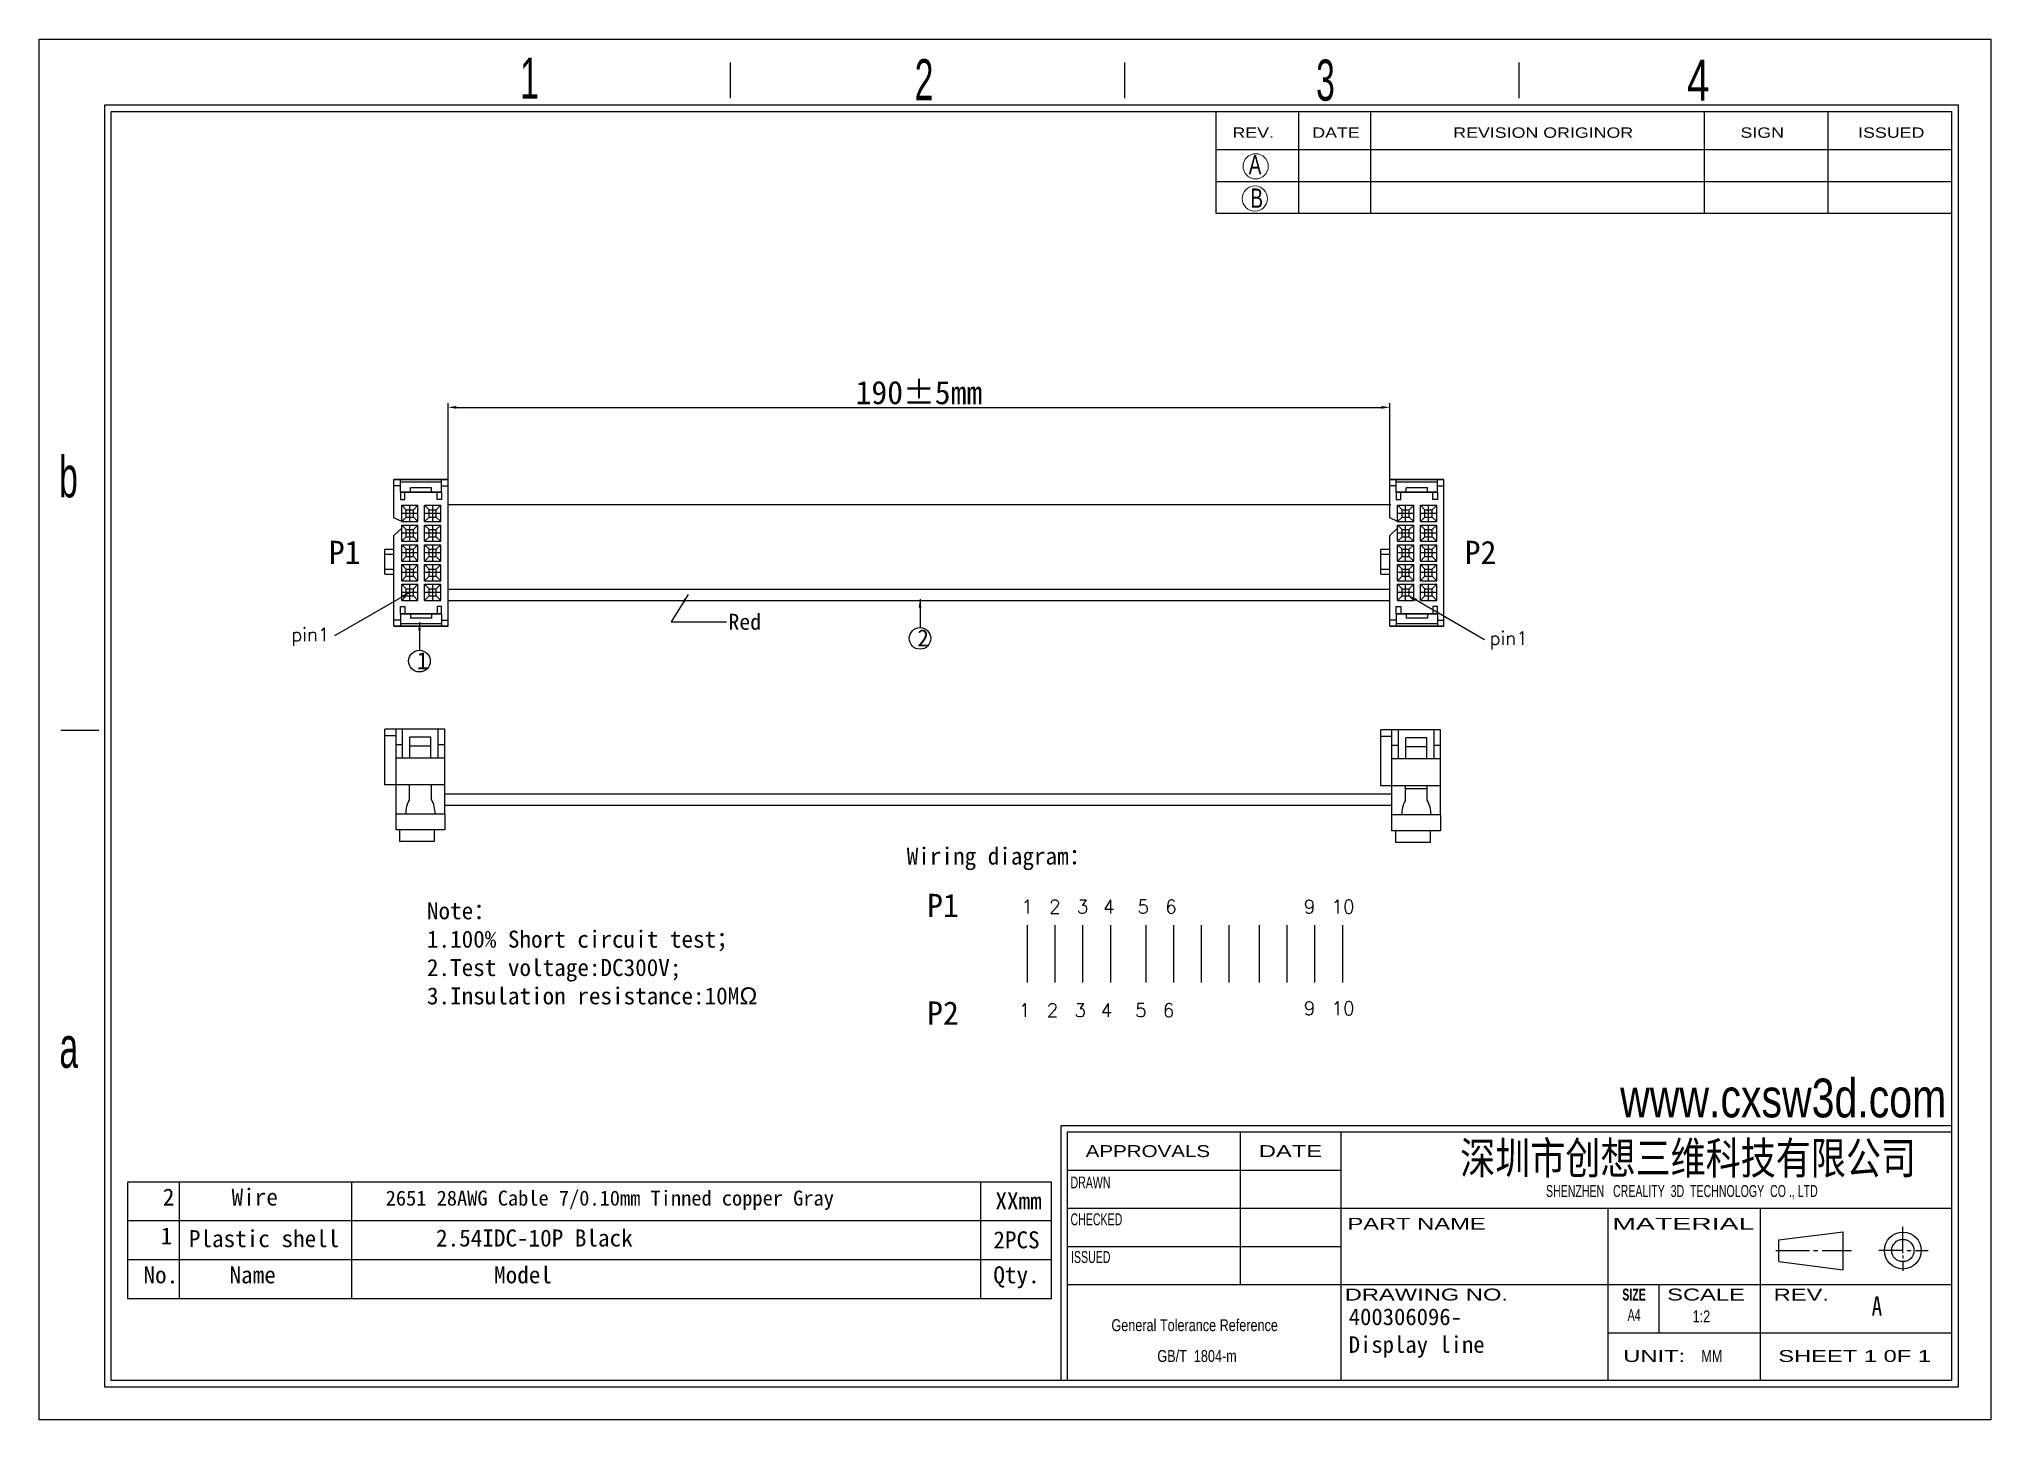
# Model space of a CAD drawing. Header units: millimetres. Extents: x 5352 to 5938, y -3046 to -2632.
import ezdxf

# ---------------------------------------------------------------- set-up
doc = ezdxf.new("R2010")
doc.units = ezdxf.units.MM
doc.header["$LTSCALE"] = 0.2
doc.layers.add('SLD-0', color=179, linetype='Continuous')
doc.styles.add('ROMANS', font='romans.shx')
doc.styles.add('SLDTEXTSTYLE0', font='arial.ttf', dxfattribs={"width": 0.7584})
doc.styles.add('SLDTEXTSTYLE1', font='arial.ttf', dxfattribs={"width": 0.63516})
doc.styles.add('SLDTEXTSTYLE2', font='GOTHIC.TTF', dxfattribs={"width": 0.7304})
doc.styles.add('SLDTEXTSTYLE3', font='GOTHIC.TTF', dxfattribs={"width": 0.61171})
doc.styles.add('SLDTEXTSTYLE4', font='arialbd.ttf', dxfattribs={"width": 0.63516})
doc.styles.add('SLDTEXTSTYLE5', font='arial.ttf', dxfattribs={"width": 1.422})
doc.styles.add('SLDTEXTSTYLE6', font='arial.ttf', dxfattribs={"width": 1.2324})
doc.styles.add('SLDTEXTSTYLE7', font='arial.ttf', dxfattribs={"width": 1.7064})
doc.styles.add('SLDTEXTSTYLE8', font='', dxfattribs={"width": 0.8, "bigfont": 'bigfont'})
doc.styles.add('SLDTEXTSTYLE9', font='', dxfattribs={"width": 0.8})
doc.styles.get("Standard").update_dxf_attribs({"font": ''})
doc.styles.get('SLDTEXTSTYLE8').set_extended_font_data('宋体', bold=True)
doc.styles.get('SLDTEXTSTYLE9').set_extended_font_data('宋体')
doc.styles.get('Standard').set_extended_font_data('SimSun')
doc.dimstyles.new('ISO-25', dxfattribs={"dimtxt": 4, "dimasz": 2.5, "dimexe": 1.25, "dimexo": 0.625, "dimtad": 1, "dimdsep": 46, "dimtxsty": 'Standard', "dimcen": 4, "dimadec": 0, "dimazin": 0, "dimtfac": 1, "dimtmove": 0, "dimatfit": 3, "dimfxl": 0, "dimarcsym": 0})

# ---------------------------------------------------------------- blocks, each defined once
blk = doc.blocks.new('SW_NOTE_0')
at = {"layer": 'SLD-0', "color": 0, "char_height": 3.5853, "attachment_point": 2, "style": 'SLDTEXTSTYLE0'}
for s, insert in [('General Tolerance Reference ', (26.04, 4.62)), (' GB/T  1804-m', (26.22, -4.64))]:
    blk.add_mtext(s, dxfattribs=dict(at, insert=insert))
blk = doc.blocks.new('*D3')
at = {"color": 0, "lineweight": -2}
for p, q in [((5474.54, -2770.88), (5474.54, -2741.07)), ((5477.04, -2742.32), (5755.04, -2742.32)), ((5757.54, -2770.88), (5757.54, -2741.07))]:
    blk.add_line(p, q, dxfattribs=at)
at = {"color": 0}
for points in [[(5477.04, -2741.9), (5477.04, -2742.74), (5474.54, -2742.32)], [(5755.04, -2741.9), (5755.04, -2742.74), (5757.54, -2742.32)]]:
    blk.add_solid(points, dxfattribs=at)
at = {"layer": 'Defpoints', "color": 0}
for p in [(5757.54, -2742.32), (5474.54, -2771.51), (5757.54, -2771.51)]:
    blk.add_point(p, dxfattribs=at)
at = {"color": 0, "insert": (5616.04, -2737.92), "char_height": 7, "attachment_point": 5}
blk.add_mtext('190±5mm', dxfattribs=at)

msp = doc.modelspace()

# ---------------------------------------------------------------- linework, layer by layer
at = {"lineweight": -2}
for p, q in [((5458.264, -2764.024), (5474.539, -2764.024)), ((5458.264, -2764.024), (5474.539, -2764.024)), ((5474.539, -2764.024), (5458.264, -2764.024)), ((5460.203, -2765.919), (5458.264, -2765.919)), ((5460.203, -2767.808), (5460.203, -2764.024)), ((5472.599, -2764.797), (5460.203, -2764.797)), ((5460.203, -2767.808), (5460.203, -2770.003)), ((5472.599, -2767.808), (5460.203, -2767.808)), ((5460.203, -2767.808), (5472.599, -2767.808)), ((5461.56, -2770.003), (5461.56, -2767.808)), ((5463.211, -2767.808), (5463.211, -2766.451)), ((5469.592, -2766.451), (5463.211, -2766.451)), ((5469.592, -2767.808), (5469.592, -2766.451)), ((5471.243, -2770.003), (5471.243, -2767.808)), ((5472.599, -2767.808), (5472.599, -2764.024)), ((5472.599, -2765.919), (5474.539, -2765.919)), ((5472.599, -2767.808), (5472.599, -2770.003)), ((5757.537, -2764.024), (5773.811, -2764.024)), ((5757.537, -2764.024), (5773.811, -2764.024)), ((5773.811, -2764.024), (5757.537, -2764.024)), ((5759.476, -2765.919), (5757.537, -2765.919)), ((5759.476, -2767.808), (5759.476, -2764.024)), ((5771.872, -2764.797), (5759.476, -2764.797)), ((5759.476, -2767.808), (5759.476, -2770.003)), ((5771.872, -2767.808), (5759.476, -2767.808)), ((5759.476, -2767.808), (5771.872, -2767.808)), ((5760.832, -2770.003), (5760.832, -2767.808)), ((5762.483, -2767.808), (5762.483, -2766.451)), ((5768.865, -2766.451), (5762.483, -2766.451)), ((5768.865, -2767.808), (5768.865, -2766.451)), ((5770.516, -2770.003), (5770.516, -2767.808)), ((5771.872, -2767.808), (5771.872, -2764.024)), ((5771.872, -2765.919), (5773.811, -2765.919)), ((5771.872, -2767.808), (5771.872, -2770.003)), ((5460.203, -2770.003), (5461.56, -2770.003)), ((5460.597, -2776.618), (5460.597, -2771.734)), ((5460.597, -2771.734), (5465.479, -2771.734)), ((5461.953, -2773.09), (5460.597, -2771.734)), ((5465.479, -2774.175), (5460.597, -2774.175)), ((5461.953, -2775.26), (5461.953, -2773.09)), ((5461.953, -2773.09), (5464.123, -2773.09)), ((5463.038, -2776.616), (5463.038, -2771.734)), ((5464.123, -2773.09), (5465.479, -2771.734)), ((5464.123, -2775.26), (5464.123, -2773.09)), ((5465.479, -2776.616), (5465.479, -2771.734)), ((5467.486, -2776.618), (5467.486, -2771.734)), ((5467.486, -2771.734), (5472.369, -2771.734)), ((5468.843, -2773.09), (5467.486, -2771.734)), ((5472.369, -2774.175), (5467.486, -2774.175)), ((5468.843, -2775.26), (5468.843, -2773.09)), ((5468.843, -2773.09), (5471.013, -2773.09)), ((5469.928, -2776.616), (5469.928, -2771.734)), ((5471.013, -2773.09), (5472.369, -2771.734)), ((5471.013, -2775.26), (5471.013, -2773.09)), ((5472.599, -2770.003), (5471.243, -2770.003)), ((5472.369, -2776.616), (5472.369, -2771.734)), ((5474.539, -2771.508), (5589.589, -2771.508)), ((5528.22, -2771.508), (5679.705, -2771.508)), ((5589.589, -2771.508), (5757.811, -2771.508)), ((5759.476, -2770.003), (5760.832, -2770.003)), ((5759.869, -2776.618), (5759.869, -2771.734)), ((5759.869, -2771.734), (5764.752, -2771.734)), ((5761.226, -2773.09), (5759.869, -2771.734)), ((5764.752, -2774.175), (5759.869, -2774.175)), ((5761.226, -2775.26), (5761.226, -2773.09)), ((5761.226, -2773.09), (5763.396, -2773.09)), ((5762.311, -2776.616), (5762.311, -2771.734)), ((5763.396, -2773.09), (5764.752, -2771.734)), ((5763.396, -2775.26), (5763.396, -2773.09)), ((5764.752, -2776.616), (5764.752, -2771.734)), ((5766.759, -2776.618), (5766.759, -2771.734)), ((5766.759, -2771.734), (5771.641, -2771.734)), ((5768.115, -2773.09), (5766.759, -2771.734)), ((5771.641, -2774.175), (5766.759, -2774.175)), ((5768.115, -2775.26), (5768.115, -2773.09)), ((5768.115, -2773.09), (5770.285, -2773.09)), ((5769.2, -2776.616), (5769.2, -2771.734)), ((5770.285, -2773.09), (5771.641, -2771.734)), ((5770.285, -2775.26), (5770.285, -2773.09)), ((5771.872, -2770.003), (5770.516, -2770.003)), ((5771.641, -2776.616), (5771.641, -2771.734)), ((5460.597, -2776.616), (5458.264, -2775.485)), ((5460.597, -2778.624), (5458.264, -2780.784)), ((5461.953, -2775.26), (5460.597, -2776.616)), ((5460.597, -2776.616), (5460.597, -2775.654)), ((5460.597, -2776.616), (5465.479, -2776.616)), ((5460.597, -2782.546), (5460.597, -2777.662)), ((5460.597, -2777.662), (5465.479, -2777.662)), ((5461.953, -2779.018), (5460.597, -2777.662)), ((5465.479, -2780.103), (5460.597, -2780.103)), ((5461.953, -2775.26), (5464.123, -2775.26)), ((5461.953, -2781.188), (5461.953, -2779.018)), ((5461.953, -2779.018), (5464.123, -2779.018)), ((5463.038, -2782.544), (5463.038, -2777.662)), ((5464.123, -2775.26), (5465.479, -2776.616)), ((5464.123, -2779.018), (5465.479, -2777.662)), ((5464.123, -2781.188), (5464.123, -2779.018)), ((5465.479, -2782.544), (5465.479, -2777.662)), ((5468.843, -2775.26), (5467.486, -2776.616)), ((5467.486, -2776.616), (5472.369, -2776.616)), ((5467.486, -2782.546), (5467.486, -2777.662)), ((5467.486, -2777.662), (5472.369, -2777.662)), ((5468.843, -2779.018), (5467.486, -2777.662)), ((5472.369, -2780.103), (5467.486, -2780.103)), ((5468.843, -2775.26), (5471.013, -2775.26)), ((5468.843, -2781.188), (5468.843, -2779.018)), ((5468.843, -2779.018), (5471.013, -2779.018)), ((5469.928, -2782.544), (5469.928, -2777.662)), ((5471.013, -2775.26), (5472.369, -2776.616)), ((5471.013, -2779.018), (5472.369, -2777.662)), ((5471.013, -2781.188), (5471.013, -2779.018)), ((5472.369, -2782.544), (5472.369, -2777.662)), ((5759.869, -2776.616), (5757.537, -2775.485)), ((5759.869, -2778.624), (5757.537, -2780.784)), ((5761.226, -2775.26), (5759.869, -2776.616)), ((5759.869, -2776.616), (5759.869, -2775.654)), ((5759.869, -2776.616), (5764.752, -2776.616)), ((5759.869, -2782.546), (5759.869, -2777.662)), ((5759.869, -2777.662), (5764.752, -2777.662)), ((5761.226, -2779.018), (5759.869, -2777.662)), ((5764.752, -2780.103), (5759.869, -2780.103)), ((5761.226, -2775.26), (5763.396, -2775.26)), ((5761.226, -2781.188), (5761.226, -2779.018)), ((5761.226, -2779.018), (5763.396, -2779.018)), ((5762.311, -2782.544), (5762.311, -2777.662)), ((5763.396, -2775.26), (5764.752, -2776.616)), ((5763.396, -2779.018), (5764.752, -2777.662)), ((5763.396, -2781.188), (5763.396, -2779.018)), ((5764.752, -2782.544), (5764.752, -2777.662)), ((5768.115, -2775.26), (5766.759, -2776.616)), ((5766.759, -2776.616), (5771.641, -2776.616)), ((5766.759, -2782.546), (5766.759, -2777.662)), ((5766.759, -2777.662), (5771.641, -2777.662)), ((5768.115, -2779.018), (5766.759, -2777.662)), ((5771.641, -2780.103), (5766.759, -2780.103)), ((5768.115, -2775.26), (5770.285, -2775.26)), ((5768.115, -2781.188), (5768.115, -2779.018)), ((5768.115, -2779.018), (5770.285, -2779.018)), ((5769.2, -2782.544), (5769.2, -2777.662)), ((5770.285, -2775.26), (5771.641, -2776.616)), ((5770.285, -2779.018), (5771.641, -2777.662)), ((5770.285, -2781.188), (5770.285, -2779.018)), ((5771.641, -2782.544), (5771.641, -2777.662)), ((5455.57, -2784.91), (5458.264, -2784.91)), ((5461.953, -2781.188), (5460.597, -2782.544)), ((5460.597, -2782.544), (5465.479, -2782.544)), ((5460.597, -2788.474), (5460.597, -2783.589)), ((5460.597, -2783.589), (5465.479, -2783.589)), ((5461.953, -2784.946), (5460.597, -2783.589)), ((5465.479, -2786.031), (5460.597, -2786.031)), ((5461.953, -2781.188), (5464.123, -2781.188)), ((5461.953, -2787.116), (5461.953, -2784.946)), ((5461.953, -2784.946), (5464.123, -2784.946)), ((5463.038, -2788.472), (5463.038, -2783.589)), ((5464.123, -2781.188), (5465.479, -2782.544)), ((5464.123, -2784.946), (5465.479, -2783.589)), ((5464.123, -2787.116), (5464.123, -2784.946)), ((5465.479, -2788.472), (5465.479, -2783.589)), ((5468.843, -2781.188), (5467.486, -2782.544)), ((5467.486, -2782.544), (5472.369, -2782.544)), ((5467.486, -2788.474), (5467.486, -2783.589)), ((5467.486, -2783.589), (5472.369, -2783.589)), ((5468.843, -2784.946), (5467.486, -2783.589)), ((5472.369, -2786.031), (5467.486, -2786.031)), ((5468.843, -2781.188), (5471.013, -2781.188)), ((5468.843, -2787.116), (5468.843, -2784.946)), ((5468.843, -2784.946), (5471.013, -2784.946)), ((5469.928, -2788.472), (5469.928, -2783.589)), ((5471.013, -2781.188), (5472.369, -2782.544)), ((5471.013, -2784.946), (5472.369, -2783.589)), ((5471.013, -2787.116), (5471.013, -2784.946)), ((5472.369, -2788.472), (5472.369, -2783.589)), ((5754.843, -2784.91), (5757.537, -2784.91)), ((5761.226, -2781.188), (5759.869, -2782.544)), ((5759.869, -2782.544), (5764.752, -2782.544)), ((5759.869, -2788.474), (5759.869, -2783.589)), ((5759.869, -2783.589), (5764.752, -2783.589)), ((5761.226, -2784.946), (5759.869, -2783.589)), ((5764.752, -2786.031), (5759.869, -2786.031)), ((5761.226, -2781.188), (5763.396, -2781.188)), ((5761.226, -2787.116), (5761.226, -2784.946)), ((5761.226, -2784.946), (5763.396, -2784.946)), ((5762.311, -2788.472), (5762.311, -2783.589)), ((5763.396, -2781.188), (5764.752, -2782.544)), ((5763.396, -2784.946), (5764.752, -2783.589)), ((5763.396, -2787.116), (5763.396, -2784.946)), ((5764.752, -2788.472), (5764.752, -2783.589)), ((5768.115, -2781.188), (5766.759, -2782.544)), ((5766.759, -2782.544), (5771.641, -2782.544)), ((5766.759, -2788.474), (5766.759, -2783.589)), ((5766.759, -2783.589), (5771.641, -2783.589)), ((5768.115, -2784.946), (5766.759, -2783.589)), ((5771.641, -2786.031), (5766.759, -2786.031)), ((5768.115, -2781.188), (5770.285, -2781.188)), ((5768.115, -2787.116), (5768.115, -2784.946)), ((5768.115, -2784.946), (5770.285, -2784.946)), ((5769.2, -2788.472), (5769.2, -2783.589)), ((5770.285, -2781.188), (5771.641, -2782.544)), ((5770.285, -2784.946), (5771.641, -2783.589)), ((5770.285, -2787.116), (5770.285, -2784.946)), ((5771.641, -2788.472), (5771.641, -2783.589)), ((5455.57, -2786.394), (5458.264, -2786.394)), ((5455.57, -2790.914), (5458.264, -2790.914)), ((5461.953, -2787.116), (5460.597, -2788.472)), ((5460.597, -2788.472), (5465.479, -2788.472)), ((5460.597, -2794.401), (5460.597, -2789.517)), ((5460.597, -2789.517), (5465.479, -2789.517)), ((5461.953, -2790.873), (5460.597, -2789.517)), ((5465.479, -2791.958), (5460.597, -2791.958)), ((5461.953, -2787.116), (5464.123, -2787.116)), ((5461.953, -2793.043), (5461.953, -2790.873)), ((5461.953, -2790.873), (5464.123, -2790.873)), ((5463.038, -2794.4), (5463.038, -2789.517)), ((5464.123, -2787.116), (5465.479, -2788.472)), ((5464.123, -2790.873), (5465.479, -2789.517)), ((5464.123, -2793.043), (5464.123, -2790.873)), ((5465.479, -2794.4), (5465.479, -2789.517)), ((5468.843, -2787.116), (5467.486, -2788.472)), ((5467.486, -2788.472), (5472.369, -2788.472)), ((5467.486, -2794.401), (5467.486, -2789.517)), ((5467.486, -2789.517), (5472.369, -2789.517)), ((5468.843, -2790.873), (5467.486, -2789.517)), ((5472.369, -2791.958), (5467.486, -2791.958)), ((5468.843, -2787.116), (5471.013, -2787.116)), ((5468.843, -2793.043), (5468.843, -2790.873)), ((5468.843, -2790.873), (5471.013, -2790.873)), ((5469.928, -2794.4), (5469.928, -2789.517)), ((5471.013, -2787.116), (5472.369, -2788.472)), ((5471.013, -2790.873), (5472.369, -2789.517)), ((5471.013, -2793.043), (5471.013, -2790.873)), ((5472.369, -2794.4), (5472.369, -2789.517)), ((5754.843, -2786.394), (5757.537, -2786.394)), ((5754.843, -2790.914), (5757.537, -2790.914)), ((5761.226, -2787.116), (5759.869, -2788.472)), ((5759.869, -2788.472), (5764.752, -2788.472)), ((5759.869, -2794.401), (5759.869, -2789.517)), ((5759.869, -2789.517), (5764.752, -2789.517)), ((5761.226, -2790.873), (5759.869, -2789.517)), ((5764.752, -2791.958), (5759.869, -2791.958)), ((5761.226, -2787.116), (5763.396, -2787.116)), ((5761.226, -2793.043), (5761.226, -2790.873)), ((5761.226, -2790.873), (5763.396, -2790.873)), ((5762.311, -2794.4), (5762.311, -2789.517)), ((5763.396, -2787.116), (5764.752, -2788.472)), ((5763.396, -2790.873), (5764.752, -2789.517)), ((5763.396, -2793.043), (5763.396, -2790.873)), ((5764.752, -2794.4), (5764.752, -2789.517)), ((5768.115, -2787.116), (5766.759, -2788.472)), ((5766.759, -2788.472), (5771.641, -2788.472)), ((5766.759, -2794.401), (5766.759, -2789.517)), ((5766.759, -2789.517), (5771.641, -2789.517)), ((5768.115, -2790.873), (5766.759, -2789.517)), ((5771.641, -2791.958), (5766.759, -2791.958)), ((5768.115, -2787.116), (5770.285, -2787.116)), ((5768.115, -2793.043), (5768.115, -2790.873)), ((5768.115, -2790.873), (5770.285, -2790.873)), ((5769.2, -2794.4), (5769.2, -2789.517)), ((5770.285, -2787.116), (5771.641, -2788.472)), ((5770.285, -2790.873), (5771.641, -2789.517)), ((5770.285, -2793.043), (5770.285, -2790.873)), ((5771.641, -2794.4), (5771.641, -2789.517)), ((5455.57, -2792.399), (5458.264, -2792.399)), ((5461.953, -2793.043), (5460.597, -2794.4)), ((5460.597, -2794.4), (5465.479, -2794.4)), ((5460.597, -2800.329), (5460.597, -2795.445)), ((5460.597, -2795.445), (5465.479, -2795.445)), ((5461.953, -2796.801), (5460.597, -2795.445)), ((5465.479, -2797.886), (5460.597, -2797.886)), ((5461.953, -2793.043), (5464.123, -2793.043)), ((5461.953, -2798.971), (5461.953, -2796.801)), ((5461.953, -2796.801), (5464.123, -2796.801)), ((5463.038, -2800.327), (5463.038, -2795.445)), ((5464.123, -2793.043), (5465.479, -2794.4)), ((5464.123, -2796.801), (5465.479, -2795.445)), ((5464.123, -2798.971), (5464.123, -2796.801)), ((5465.479, -2800.327), (5465.479, -2795.445)), ((5468.843, -2793.043), (5467.486, -2794.4)), ((5467.486, -2794.4), (5472.369, -2794.4)), ((5467.486, -2800.329), (5467.486, -2795.445)), ((5467.486, -2795.445), (5472.369, -2795.445)), ((5468.843, -2796.801), (5467.486, -2795.445)), ((5472.369, -2797.886), (5467.486, -2797.886)), ((5468.843, -2793.043), (5471.013, -2793.043)), ((5468.843, -2798.971), (5468.843, -2796.801)), ((5468.843, -2796.801), (5471.013, -2796.801)), ((5469.928, -2800.327), (5469.928, -2795.445)), ((5471.013, -2793.043), (5472.369, -2794.4)), ((5471.013, -2796.801), (5472.369, -2795.445)), ((5471.013, -2798.971), (5471.013, -2796.801)), ((5472.369, -2800.327), (5472.369, -2795.445)), ((5474.539, -2796.95), (5590.225, -2796.95)), ((5590.225, -2796.95), (5757.537, -2796.95)), ((5754.843, -2792.399), (5757.537, -2792.399)), ((5761.226, -2793.043), (5759.869, -2794.4)), ((5759.869, -2794.4), (5764.752, -2794.4)), ((5759.869, -2800.329), (5759.869, -2795.445)), ((5759.869, -2795.445), (5764.752, -2795.445)), ((5761.226, -2796.801), (5759.869, -2795.445)), ((5764.752, -2797.886), (5759.869, -2797.886)), ((5761.226, -2793.043), (5763.396, -2793.043)), ((5761.226, -2798.971), (5761.226, -2796.801)), ((5761.226, -2796.801), (5763.396, -2796.801)), ((5762.311, -2800.327), (5762.311, -2795.445)), ((5763.396, -2793.043), (5764.752, -2794.4)), ((5763.396, -2796.801), (5764.752, -2795.445)), ((5763.396, -2798.971), (5763.396, -2796.801)), ((5764.752, -2800.327), (5764.752, -2795.445)), ((5768.115, -2793.043), (5766.759, -2794.4)), ((5766.759, -2794.4), (5771.641, -2794.4)), ((5766.759, -2800.329), (5766.759, -2795.445)), ((5766.759, -2795.445), (5771.641, -2795.445)), ((5768.115, -2796.801), (5766.759, -2795.445)), ((5771.641, -2797.886), (5766.759, -2797.886)), ((5768.115, -2793.043), (5770.285, -2793.043)), ((5768.115, -2798.971), (5768.115, -2796.801)), ((5768.115, -2796.801), (5770.285, -2796.801)), ((5769.2, -2800.327), (5769.2, -2795.445)), ((5770.285, -2793.043), (5771.641, -2794.4)), ((5770.285, -2796.801), (5771.641, -2795.445)), ((5770.285, -2798.971), (5770.285, -2796.801)), ((5771.641, -2800.327), (5771.641, -2795.445)), ((5460.203, -2804.306), (5460.203, -2802.111)), ((5460.203, -2802.111), (5461.56, -2802.111)), ((5461.953, -2798.971), (5460.597, -2800.327)), ((5460.597, -2800.327), (5465.479, -2800.327)), ((5461.56, -2802.111), (5461.56, -2804.306)), ((5461.953, -2798.971), (5464.123, -2798.971)), ((5464.123, -2798.971), (5465.479, -2800.327)), ((5468.843, -2798.971), (5467.486, -2800.327)), ((5467.486, -2800.327), (5472.369, -2800.327)), ((5468.843, -2798.971), (5471.013, -2798.971)), ((5471.013, -2798.971), (5472.369, -2800.327)), ((5471.243, -2802.111), (5471.243, -2804.306)), ((5472.599, -2802.111), (5471.243, -2802.111)), ((5472.599, -2804.306), (5472.599, -2802.111)), ((5474.539, -2800.342), (5757.537, -2800.342)), ((5759.476, -2804.306), (5759.476, -2802.111)), ((5759.476, -2802.111), (5760.832, -2802.111)), ((5761.226, -2798.971), (5759.869, -2800.327)), ((5759.869, -2800.327), (5764.752, -2800.327)), ((5760.832, -2802.111), (5760.832, -2804.306)), ((5761.226, -2798.971), (5763.396, -2798.971)), ((5763.396, -2798.971), (5764.752, -2800.327)), ((5768.115, -2798.971), (5766.759, -2800.327)), ((5766.759, -2800.327), (5771.641, -2800.327)), ((5768.115, -2798.971), (5770.285, -2798.971)), ((5770.285, -2798.971), (5771.641, -2800.327)), ((5770.516, -2802.111), (5770.516, -2804.306)), ((5771.872, -2802.111), (5770.516, -2802.111)), ((5771.872, -2804.306), (5771.872, -2802.111)), ((5460.203, -2806.195), (5458.264, -2806.195)), ((5458.264, -2808.09), (5474.539, -2808.09)), ((5474.539, -2808.09), (5458.264, -2808.09)), ((5458.982, -2808.09), (5474.539, -2808.09)), ((5474.539, -2808.09), (5458.982, -2808.09)), ((5460.203, -2804.306), (5460.203, -2808.09)), ((5472.599, -2804.306), (5460.203, -2804.306)), ((5460.203, -2804.306), (5472.599, -2804.306)), ((5472.599, -2807.317), (5460.203, -2807.317)), ((5463.211, -2804.306), (5463.211, -2805.662)), ((5469.592, -2805.662), (5463.211, -2805.662)), ((5469.592, -2804.306), (5469.592, -2805.662)), ((5472.599, -2804.306), (5472.599, -2808.09)), ((5472.599, -2806.195), (5474.539, -2806.195)), ((5759.476, -2806.195), (5757.537, -2806.195)), ((5757.537, -2808.09), (5773.811, -2808.09)), ((5773.811, -2808.09), (5757.537, -2808.09)), ((5758.255, -2808.09), (5773.811, -2808.09)), ((5773.811, -2808.09), (5758.255, -2808.09)), ((5759.476, -2804.306), (5759.476, -2808.09)), ((5771.872, -2804.306), (5759.476, -2804.306)), ((5759.476, -2804.306), (5771.872, -2804.306)), ((5771.872, -2807.317), (5759.476, -2807.317)), ((5762.483, -2804.306), (5762.483, -2805.662)), ((5768.865, -2805.662), (5762.483, -2805.662)), ((5768.865, -2804.306), (5768.865, -2805.662)), ((5771.872, -2804.306), (5771.872, -2808.09)), ((5771.872, -2806.195), (5773.811, -2806.195)), ((5455.57, -2855.703), (5455.57, -2838.942)), ((5473.546, -2838.942), (5455.57, -2838.942)), ((5473.546, -2838.942), (5458.929, -2838.942)), ((5458.929, -2864.473), (5458.929, -2838.942)), ((5460.878, -2847.664), (5460.878, -2838.942)), ((5471.597, -2847.664), (5471.597, -2838.942)), ((5473.546, -2864.473), (5473.546, -2838.942)), ((5458.929, -2840.942), (5455.57, -2840.942)), ((5460.878, -2843.668), (5458.929, -2843.668)), ((5469.404, -2841.378), (5463.07, -2841.378)), ((5463.07, -2847.664), (5463.07, -2841.378)), ((5463.07, -2843.976), (5469.404, -2843.976)), ((5469.404, -2847.664), (5469.404, -2841.378)), ((5473.546, -2843.668), (5471.597, -2843.668)), ((5754.843, -2855.951), (5754.843, -2839.191)), ((5772.818, -2839.191), (5754.843, -2839.191)), ((5758.201, -2841.191), (5754.843, -2841.191)), ((5772.818, -2839.191), (5758.201, -2839.191)), ((5758.201, -2864.721), (5758.201, -2839.191)), ((5760.15, -2843.917), (5758.201, -2843.917)), ((5760.15, -2847.912), (5760.15, -2839.191)), ((5768.677, -2841.627), (5762.343, -2841.627)), ((5762.343, -2847.912), (5762.343, -2841.627)), ((5762.343, -2844.224), (5768.677, -2844.224)), ((5768.677, -2847.912), (5768.677, -2841.627)), ((5770.869, -2847.912), (5770.869, -2839.191)), ((5772.818, -2843.917), (5770.869, -2843.917)), ((5772.818, -2864.721), (5772.818, -2839.191)), ((5473.546, -2847.664), (5458.929, -2847.664)), ((5772.818, -2847.912), (5758.201, -2847.912)), ((5473.546, -2855.703), (5455.57, -2855.703)), ((5473.546, -2855.703), (5458.929, -2855.703)), ((5462.948, -2860.088), (5462.948, -2855.703)), ((5469.526, -2860.088), (5469.526, -2855.703)), ((5772.818, -2855.951), (5754.843, -2855.951)), ((5772.818, -2855.951), (5758.201, -2855.951)), ((5762.221, -2860.336), (5762.221, -2855.951)), ((5768.799, -2860.336), (5768.799, -2855.951)), ((5473.546, -2858.41), (5589.231, -2858.41)), ((5473.546, -2861.802), (5758.201, -2861.802)), ((5589.231, -2858.41), (5758.201, -2858.41)), ((5762.221, -2856.774), (5768.907, -2856.774)), ((5473.546, -2864.473), (5458.929, -2864.473)), ((5458.929, -2869.236), (5458.929, -2864.473)), ((5473.546, -2864.473), (5473.546, -2869.236)), ((5772.818, -2864.721), (5758.201, -2864.721)), ((5758.201, -2869.484), (5758.201, -2864.721)), ((5772.818, -2864.721), (5772.818, -2869.484)), ((5473.546, -2869.236), (5458.929, -2869.236)), ((5460.088, -2872.739), (5460.088, -2869.236)), ((5470.404, -2872.739), (5460.088, -2872.739)), ((5470.404, -2869.236), (5470.404, -2872.739)), ((5772.818, -2869.484), (5758.201, -2869.484)), ((5759.361, -2872.987), (5759.361, -2869.484)), ((5769.677, -2872.987), (5759.361, -2872.987)), ((5769.677, -2869.484), (5769.677, -2872.987))]:
    msp.add_line(p, q, dxfattribs=at)
at = {"color": 0, "linetype": 'ByBlock', "lineweight": -2}
for p, q in [((5458.264, -2775.485), (5458.264, -2764.024)), ((5458.264, -2775.485), (5458.264, -2764.024)), ((5458.264, -2775.485), (5458.264, -2764.024)), ((5474.539, -2808.09), (5474.539, -2764.024)), ((5757.537, -2775.485), (5757.537, -2764.024)), ((5757.537, -2775.485), (5757.537, -2764.024)), ((5757.537, -2775.485), (5757.537, -2764.024)), ((5773.811, -2808.09), (5773.811, -2764.024)), ((5455.57, -2792.399), (5455.57, -2784.91)), ((5458.264, -2788.999), (5458.264, -2780.784)), ((5754.843, -2792.399), (5754.843, -2784.91)), ((5757.537, -2788.999), (5757.537, -2780.784)), ((5458.264, -2808.09), (5458.264, -2788.999)), ((5757.537, -2808.09), (5757.537, -2788.999))]:
    msp.add_line(p, q, dxfattribs=at)
at = {"color": 0}
for p, q in [((5648.584, -2897.858), (5648.584, -2915.061)), ((5656.917, -2897.858), (5656.917, -2915.061)), ((5665.249, -2897.858), (5665.249, -2915.061)), ((5673.582, -2897.858), (5673.582, -2915.061)), ((5684.223, -2897.858), (5684.223, -2915.061)), ((5692.556, -2897.858), (5692.556, -2915.061)), ((5700.889, -2897.858), (5700.889, -2915.061)), ((5709.222, -2897.858), (5709.222, -2915.061)), ((5718.297, -2897.858), (5718.297, -2915.061)), ((5726.63, -2897.858), (5726.63, -2915.061)), ((5734.962, -2897.858), (5734.962, -2915.061)), ((5743.295, -2897.858), (5743.295, -2915.061))]:
    msp.add_line(p, q, dxfattribs=at)
for p, q in [((5655.868, -2975.018), (5378.173, -2975.018)), ((5378.173, -2975.018), (5378.173, -3010.062)), ((5393.727, -2975.018), (5393.727, -3010.062)), ((5445.519, -2975.018), (5445.519, -3010.062)), ((5634.581, -2975.018), (5634.581, -3010.062)), ((5655.868, -3010.062), (5655.868, -2975.018)), ((5655.868, -2986.7), (5378.173, -2986.7)), ((5655.868, -2998.381), (5378.173, -2998.381)), ((5655.868, -3010.062), (5378.173, -3010.062))]:
    msp.add_line(p, q)
for centre in [(5616.371, -2811.719), (5465.943, -2818.54)]:
    msp.add_circle(centre, 3.247)
at = {"lineweight": -2}
for centre, start, end in [((5469.983, -2864.176), 149.835973, 182.09154), ((5462.492, -2864.176), 357.90846, 30.164027), ((5769.255, -2864.425), 149.835973, 182.09154), ((5761.764, -2864.425), 357.90846, 30.164027)]:
    msp.add_arc(centre, 8.136, start, end, dxfattribs=at)
at = {"layer": 'SLD-0'}
for p, q in [((5351.62, -2631.699), (5938.209, -2631.699)), ((5351.62, -3046.459), (5351.62, -2631.699)), ((5938.209, -2631.699), (5938.209, -3046.459)), ((5373.346, -3034.609), (5373.346, -2653.425)), ((5373.346, -2653.425), (5926.359, -2653.425)), ((5852.031, -2653.425), (5852.031, -2684.02)), ((5889.195, -2653.425), (5889.195, -2684.02)), ((5926.359, -2653.425), (5926.359, -3034.609)), ((5926.359, -3034.609), (5373.346, -3034.609)), ((5938.209, -3046.459), (5351.62, -3046.459))]:
    msp.add_line(p, q, dxfattribs=at)
at = {"layer": 'SLD-0', "color": 6, "linetype": 'Continuous'}
for p, q in [((5559.398, -2649.475), (5559.398, -2638.708)), ((5677.901, -2649.475), (5677.901, -2638.708)), ((5796.404, -2649.475), (5796.404, -2638.708)), ((5371.371, -3036.584), (5371.371, -2651.45)), ((5371.371, -2651.45), (5928.334, -2651.45)), ((5928.334, -2651.45), (5928.334, -3036.584)), ((5369.605, -2839.342), (5358.132, -2839.342)), ((5928.334, -3036.584), (5371.371, -3036.584))]:
    msp.add_line(p, q, dxfattribs=at)
at = {"layer": 'SLD-0', "color": 179, "linetype": 'Continuous'}
for p, q in [((5705.314, -2653.425), (5705.314, -2684.02)), ((5730.096, -2653.425), (5730.096, -2684.02)), ((5751.769, -2653.425), (5751.769, -2684.02)), ((5705.314, -2664.898), (5926.359, -2664.898)), ((5705.314, -2674.459), (5926.359, -2674.459)), ((5705.314, -2684.02), (5926.359, -2684.02)), ((5926.359, -2958.123), (5658.656, -2958.123)), ((5658.656, -2958.123), (5658.656, -3034.609)), ((5926.359, -2960.035), (5660.568, -2960.035)), ((5660.568, -2960.035), (5660.568, -3034.609)), ((5712.558, -2960.035), (5712.558, -3005.927)), ((5742.791, -2960.035), (5742.791, -3034.609)), ((5742.791, -2971.508), (5660.568, -2971.508)), ((5926.359, -2982.981), (5660.568, -2982.981)), ((5823.102, -2982.981), (5823.102, -3034.609)), ((5868.994, -3034.609), (5868.994, -2982.981)), ((5874.506, -2992.339), (5893.772, -2989.971)), ((5893.772, -3001.355), (5893.772, -2989.971)), ((5911.735, -2996.348), (5911.735, -2988.414)), ((5742.791, -2994.454), (5660.568, -2994.454)), ((5873.567, -2995.581), (5883.656, -2995.581)), ((5874.506, -2998.834), (5874.506, -2992.339)), ((5884.917, -2995.581), (5886.179, -2995.581)), ((5887.44, -2995.581), (5896.268, -2995.581)), ((5911.735, -2995.581), (5904.533, -2995.581)), ((5911.735, -2997.114), (5911.735, -2997.881)), ((5912.996, -2995.581), (5914.257, -2995.581)), ((5915.518, -2995.581), (5919.301, -2995.581)), ((5874.506, -2998.834), (5893.772, -3001.355)), ((5911.735, -2998.647), (5911.735, -3001.713)), ((5926.359, -3005.927), (5660.568, -3005.927)), ((5838.399, -3005.927), (5838.399, -3020.268)), ((5823.102, -3020.268), (5926.359, -3020.268))]:
    msp.add_line(p, q, dxfattribs=at)
at = {"layer": 'SLD-0', "lineweight": 18}
for centre in [(5717.24, -2669.92), (5716.995, -2679.617)]:
    msp.add_circle(centre, 3.789, dxfattribs=at)
at = {"layer": 'SLD-0', "color": 179, "linetype": 'Continuous'}
for radius in [5.543, 3.338]:
    msp.add_circle((5911.735, -2995.581), radius, dxfattribs=at)

# ---------------------------------------------------------------- block references
at = {"layer": 'SLD-0', "color": 179}
msp.add_blockref('SW_NOTE_0', (5672.872, -3020.825), dxfattribs=at)

# ---------------------------------------------------------------- texts
at = {"color": 0, "style": 'ROMANS'}
for s, height, p in [('1', 4.069, (5646.821, -2894.356)), ('2', 4.069, (5655.154, -2894.356)), ('3', 4.069, (5663.487, -2894.356)), ('4', 4.069, (5671.379, -2894.356)), ('5', 4.069, (5681.718, -2894.356)), ('6', 4.069, (5690.051, -2894.356)), ('9', 4.069, (5731.678, -2894.356)), ('10', 4.0687, (5740.011, -2894.356)), ('9', 4.069, (5731.678, -2924.837)), ('10', 4.0687, (5740.011, -2924.837)), ('1', 4.069, (5646.088, -2925.428)), ('2', 4.069, (5654.421, -2925.428)), ('3', 4.069, (5662.753, -2925.428)), ('4', 4.069, (5670.645, -2925.428)), ('5', 4.069, (5680.985, -2925.428)), ('6', 4.069, (5689.318, -2925.428))]:
    msp.add_text(s, height=height, dxfattribs=at).set_placement(p)
at = {"attachment_point": 1}
for s, insert, char_height in [(' P1', (5433.949, -2782.387), 7), (' P2', (5775.298, -2782.387), 7), ('Red', (5558.8, -2804.329), 4.8), (' P1', (5613.745, -2888.434), 7), (' P2', (5613.745, -2920.753), 7)]:
    msp.add_mtext(s, dxfattribs=dict(at, insert=insert, char_height=char_height))
at = {"lineweight": -2, "char_height": 4.0687, "width": 15.24238, "style": 'ROMANS'}
for insert, attachment_point in [((5438.915, -2808.525), 3), ((5787.519, -2809.61), 1)]:
    msp.add_mtext('pin1', dxfattribs=dict(at, insert=insert, attachment_point=attachment_point))
at = {"attachment_point": 1}
for s, insert, char_height, width in [('2', (5615.569, -2809.028), 5.111, 51.31906), ('1', (5465.141, -2815.848), 5.111, 51.31906), ('Wiring diagram：', (5612.377, -2874.536), 5.11056, 138.40536), ('Note：\\P1.100% Short circuit test；\\P2.Test voltage:DC300V;\\P3.Insulation resistance:10M{\\fISOCPEUR|b0|i0|c0|p34;Ω}', (5468.188, -2890.974), 5.11056, 138.40536), ('2', (5388.805, -2976.952), 5.111, 51.31906), ('Wire', (5409.484, -2976.952), 5.1106, 51.31906), ('2651 28AWG Cable 7/0.10mm Tinned copper Gray ', (5455.797, -2977.575), 4.5, 166.74394), ('XXmm', (5639.034, -2978.126), 5.1106, 51.31906), ('1', (5388.183, -2988.634), 5.111, 51.31906), ('Plastic shell', (5396.662, -2989.45), 5.11056, 51.31906), ('2.54IDC-10P Black', (5470.924, -2989.256), 5.11056, 74.75746), ('2PCS', (5638.412, -2989.808), 5.1106, 51.31906), ('No.', (5383.01, -3000.315), 5.1106, 51.31906), ('Name', (5408.862, -3000.315), 5.1106, 51.31906), ('Model', (5488.37, -3000.315), 5.1106, 51.31906), ('Qty.', (5638.412, -3000.315), 5.1106, 51.31906), ('400306096-\\PDisplay line', (5745.215, -3012.971), 5, 76.23821)]:
    msp.add_mtext(s, dxfattribs=dict(at, insert=insert, char_height=char_height, width=width))
at = {"layer": 'SLD-0'}
for s, insert, char_height, attachment_point, style in [('1', (5496.218, -2637.249), 12.344, 1, 'SLDTEXTSTYLE3'), ('2', (5614.772, -2637.737), 12.344, 1, 'SLDTEXTSTYLE3'), ('3', (5735.409, -2637.861), 12.344, 1, 'SLDTEXTSTYLE3'), ('4', (5846.877, -2637.873), 12.344, 1, 'SLDTEXTSTYLE2'), ('A', (5715.152, -2666.543), 5.807, 1, 'SLDTEXTSTYLE2'), ('B', (5715.66, -2676.573), 5.807, 1, 'SLDTEXTSTYLE2'), ('b', (5357.665, -2757.008), 12.344, 1, 'SLDTEXTSTYLE3'), ('a', (5357.756, -2928.345), 12.344, 1, 'SLDTEXTSTYLE3'), ('深圳市创想三维科技有限公司', (5847.21, -2962.968), 9.65616, 2, 'SLDTEXTSTYLE8'), ('A', (5902.353, -3009.34), 5.821, 1, 'SLDTEXTSTYLE9')]:
    msp.add_mtext(s, dxfattribs=dict(at, insert=insert, char_height=char_height, attachment_point=attachment_point, style=style))
at = {"layer": 'SLD-0', "color": 179}
for s, insert, char_height, attachment_point, style in [('REV.', (5710.254, -2658.247), 3.1073, 1, 'SLDTEXTSTYLE6'), ('DATE', (5734.249, -2658.247), 3.1073, 1, 'SLDTEXTSTYLE6'), ('REVISION ORIGINOR', (5776.612, -2658.247), 3.10727, 1, 'SLDTEXTSTYLE6'), ('SIGN', (5862.929, -2658.247), 3.1073, 1, 'SLDTEXTSTYLE6'), ('ISSUED', (5898.292, -2658.247), 3.1073, 1, 'SLDTEXTSTYLE6'), ('APPROVALS', (5684.849, -2963.922), 3.5853, 2, 'SLDTEXTSTYLE6'), ('DATE', (5727.695, -2963.922), 3.5853, 2, 'SLDTEXTSTYLE5'), ('DRAWN', (5667.603, -2973.341), 3.5853, 2, 'SLDTEXTSTYLE1'), ('SHENZHEN   CREALITY  3D  TECHNOLOGY  CO ., LTD', (5845.316, -2975.909), 3.58531, 2, 'SLDTEXTSTYLE1'), ('CHECKED', (5669.387, -2984.418), 3.5853, 2, 'SLDTEXTSTYLE1'), ('PART NAME', (5765.584, -2985.756), 3.5853, 2, 'SLDTEXTSTYLE5'), ('MATERIAL', (5845.756, -2985.756), 3.5853, 2, 'SLDTEXTSTYLE7'), ('ISSUED', (5667.67, -2995.738), 3.5853, 2, 'SLDTEXTSTYLE1'), ('DRAWING NO.', (5768.532, -3007.004), 3.58531, 2, 'SLDTEXTSTYLE5'), ('SIZE', (5830.954, -3007.004), 3.5853, 2, 'SLDTEXTSTYLE4'), ('SCALE', (5852.574, -3007.004), 3.5853, 2, 'SLDTEXTSTYLE5'), ('REV.', (5881.216, -3007.004), 3.5853, 2, 'SLDTEXTSTYLE5'), ('A4', (5830.976, -3013.141), 3.5853, 2, 'SLDTEXTSTYLE1'), ('1:2', (5851.189, -3013.557), 3.5853, 2, 'SLDTEXTSTYLE0'), ('UNIT:', (5836.993, -3025.466), 3.5853, 2, 'SLDTEXTSTYLE5'), ('MM', (5854.318, -3025.466), 3.5853, 2, 'SLDTEXTSTYLE0'), ('SHEET 1 0F 1', (5897.236, -3025.466), 3.58531, 2, 'SLDTEXTSTYLE5')]:
    msp.add_mtext(s, dxfattribs=dict(at, insert=insert, char_height=char_height, attachment_point=attachment_point, style=style))
at = {"layer": 'SLD-0', "color": 5, "insert": (5826.773, -2943.934), "char_height": 11.64167, "attachment_point": 1, "style": 'SLDTEXTSTYLE0'}
msp.add_mtext('www.cxsw3d.com', dxfattribs=at)

# ---------------------------------------------------------------- dimensions: what is measured, and where the dimension line sits
dim = msp.add_linear_dim(base=(5757.537, -2742.321), p1=(5474.539, -2771.508), p2=(5757.537, -2771.508), text='190±5mm', dimstyle='ISO-25', override={"dimtxt": 7})
dim.commit()
dim.dimension.update_dxf_attribs({"geometry": '*D3', "text_midpoint": (5616.038, -2737.922)})

# ---------------------------------------------------------------- leaders
for points in [[(5463.038, -2797.886), (5440.46, -2810.942)], [(5616.371, -2799.979), (5616.371, -2808.472)], [(5763.396, -2798.971), (5785.973, -2812.027)], [(5465.943, -2806.799), (5465.943, -2815.292)]]:
    msp.add_leader(points, dimstyle='ISO-25', override={"dimgap": 0.625, "dimtad": 0})
at = {"annotation_type": 0, "has_hookline": 1, "hookline_direction": 0, "text_width": 9.84}
msp.add_leader([(5546.682, -2798.56), (5541.609, -2806.729), (5558.175, -2806.729)], dimstyle='ISO-25', override={"dimgap": 0.625, "dimtad": 0}, dxfattribs=at)

doc.saveas('drawing.dxf')
